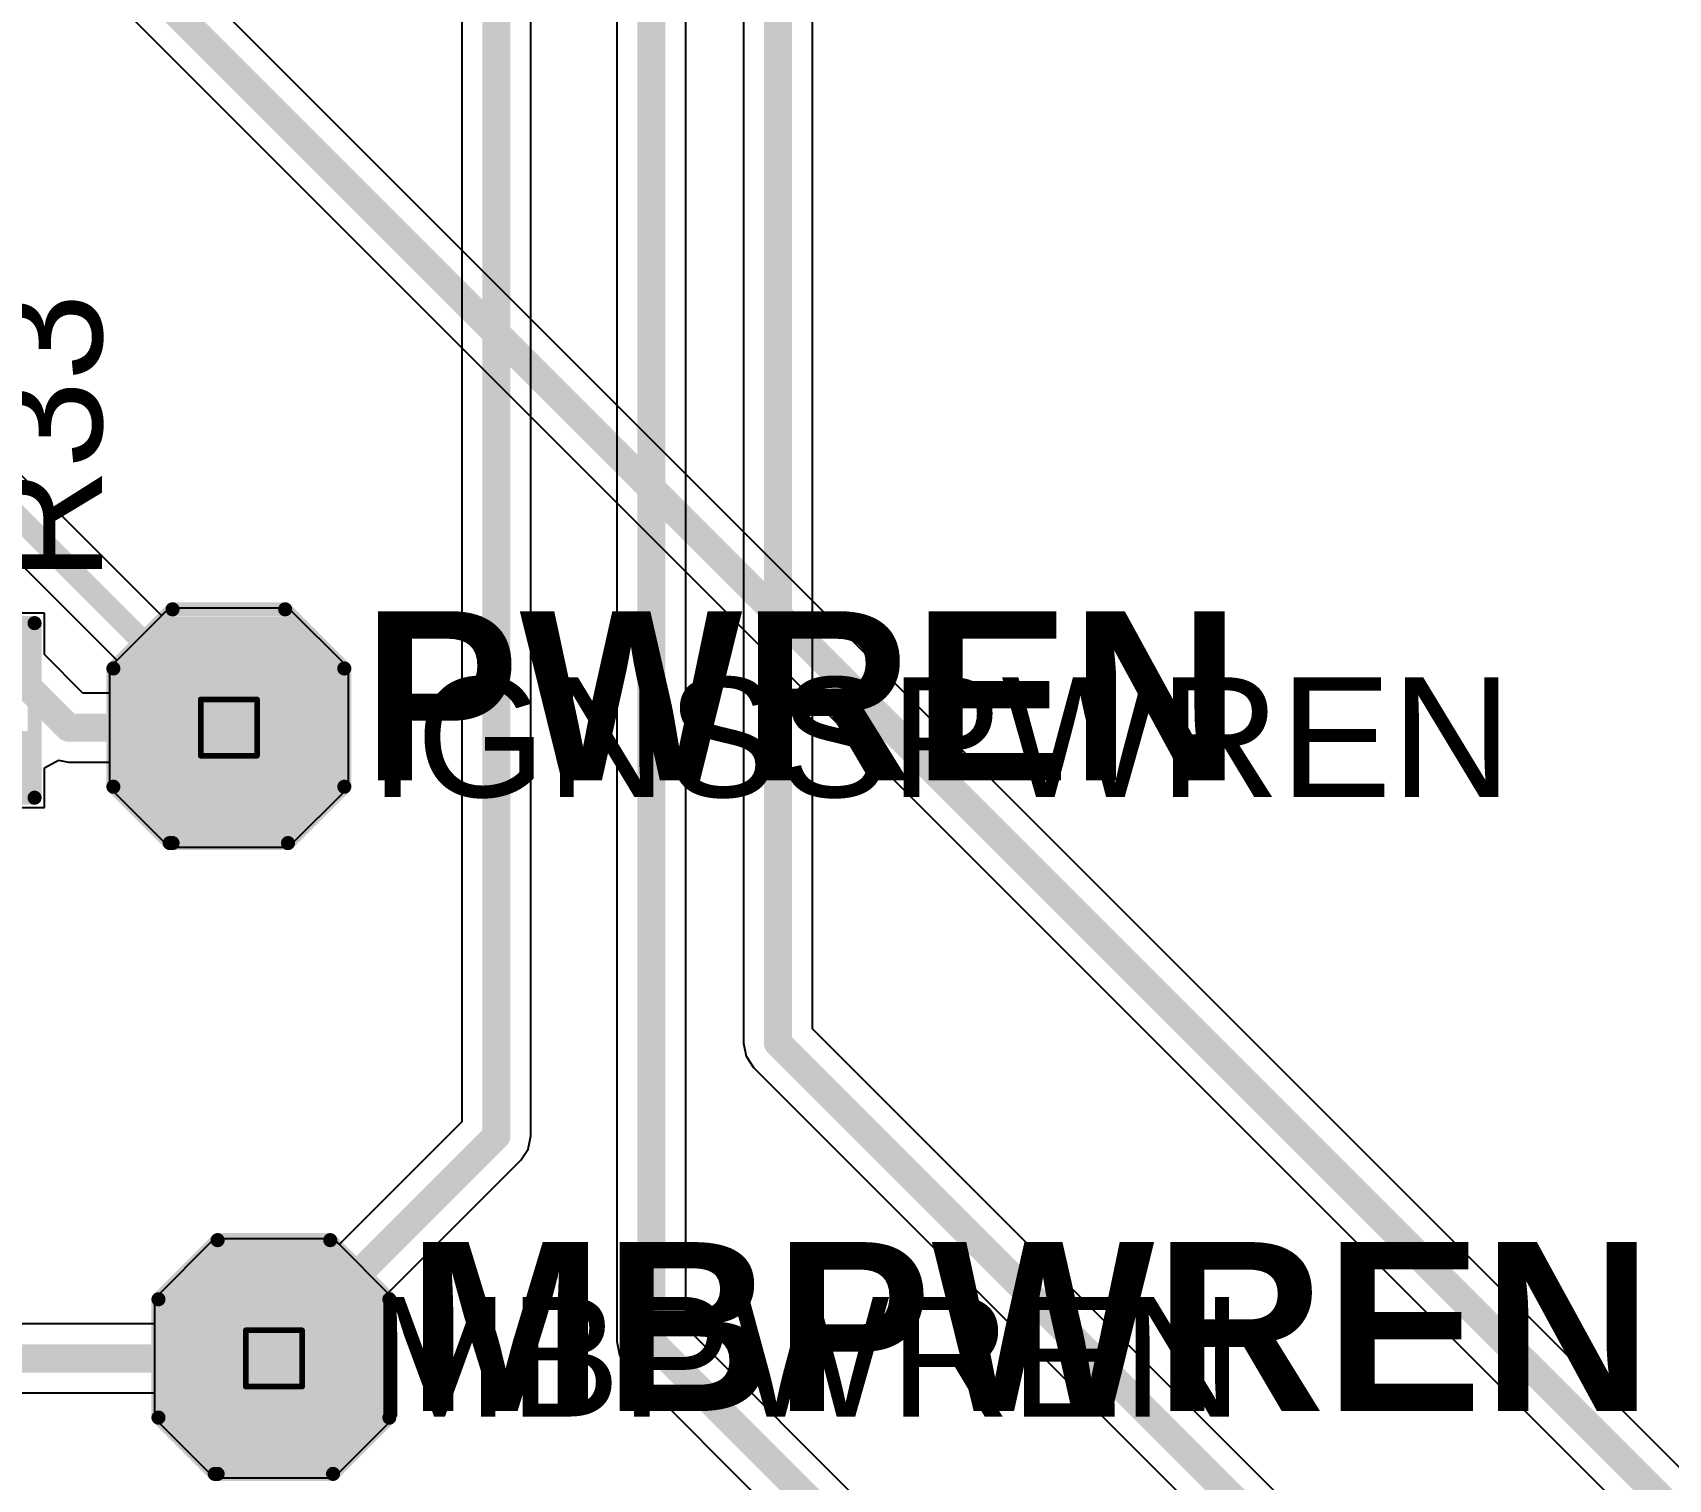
# Model space of a CAD drawing. Header units: inches. Extents: x -0.1 to 17.9, y -0.8 to 4.8.
# Drawn here: x 1.585 to 2.166, y 1.113 to 1.627 of the extents above; entities that cross this region are included whole.
import ezdxf

# ---------------------------------------------------------------- set-up
doc = ezdxf.new("R2010")
doc.units = ezdxf.units.IN
doc.header["$MEASUREMENT"] = 0
for name, color, linetype in [('Bottom Layer 1', 5, 'Continuous'), ('Bottom Solder', 6, 'Continuous'), ('Drill Drawing', 1, 'Continuous'), ('GND+Signal', 16, 'Continuous'), ('Multi-Layer', 9, 'Continuous'), ('Pad Holes', 156, 'Continuous'), ('PWR+Signal', 76, 'Continuous'), ('Top 3D Body', 56, 'Continuous'), ('Top Layer 1', 1, 'Continuous'), ('Top Overlay', 2, 'Continuous'), ('Top Paste', 8, 'Continuous'), ('Top Solder', 216, 'Continuous')]:
    doc.layers.add(name, color=color, linetype=linetype)
doc.styles.add('Arial', font='', dxfattribs={"height": 0.2})
doc.styles.add('Arial_Bold', font='', dxfattribs={"height": 0.2})
doc.styles.get('Arial').set_extended_font_data('Arial')
doc.styles.get('Arial_Bold').set_extended_font_data('Arial', bold=True)

# ---------------------------------------------------------------- blocks, each defined once
blk = doc.blocks.new('R___0402_131')
at = {"layer": 'Top Layer 1'}
for points in [[(-0.0275, -0.0125), (-0.0275, 0.0125), (-0.0095, 0.0125), (-0.0095, -0.0125)], [(0.0095, -0.0125), (0.0095, 0.0125), (0.0275, 0.0125), (0.0275, -0.0125)]]:
    blk.add_hatch(color=1, dxfattribs=at).paths.add_polyline_path(points)
at = {"layer": 'Top Paste'}
for points in [[(-0.0275, -0.0125), (-0.0275, 0.0125), (-0.0095, 0.0125), (-0.0095, -0.0125)], [(0.0095, -0.0125), (0.0095, 0.0125), (0.0275, 0.0125), (0.0275, -0.0125)]]:
    blk.add_hatch(color=8, dxfattribs=at).paths.add_polyline_path(points)
at = {"layer": 'Top Solder'}
for points in [[(-0.02967, -0.01466), (-0.02967, 0.01467), (-0.00734, 0.01467), (-0.00734, -0.01466)], [(0.00733, -0.01466), (0.00733, 0.01467), (0.02966, 0.01467), (0.02966, -0.01466)]]:
    blk.add_hatch(color=216, dxfattribs=at).paths.add_polyline_path(points)
at = {"layer": 'Top Overlay'}
for points in [[(-0.031, -0.016, 0.005, 0.005, 0), (-0.031, 0.016, 0.005, 0.005, 0)], [(0.031, 0.016, 0.005, 0.005, 0), (-0.031, 0.016, 0.005, 0.005, 0)], [(0.031, -0.016, 0.005, 0.005, 0), (0.031, 0.016, 0.005, 0.005, 0)], [(0.031, -0.016, 0.005, 0.005, 0), (-0.031, -0.016, 0.005, 0.005, 0)], [(0.032, -0.017, 0.000127, 0.000127, 0), (-0.032, -0.017, 0.000127, 0.000127, 0)]]:
    blk.add_lwpolyline(points, format="xyseb", dxfattribs=at)
for points in [[(-0.03225, 0.016, 0.0025, 0.0025, 1), (-0.02975, 0.016, 0.0025, 0.0025, 1)], [(-0.03225, 0.016, 0.0025, 0.0025, 1), (-0.02975, 0.016, 0.0025, 0.0025, 1)], [(0.02975, 0.016, 0.0025, 0.0025, 1), (0.03225, 0.016, 0.0025, 0.0025, 1)], [(0.02975, 0.016, 0.0025, 0.0025, 1), (0.03225, 0.016, 0.0025, 0.0025, 1)], [(-0.03225, -0.016, 0.0025, 0.0025, 1), (-0.02975, -0.016, 0.0025, 0.0025, 1)], [(-0.03225, -0.016, 0.0025, 0.0025, 1), (-0.02975, -0.016, 0.0025, 0.0025, 1)], [(-0.03203, -0.017, 0.0000635, 0.0000635, 1), (-0.03197, -0.017, 0.0000635, 0.0000635, 1)], [(0.02975, -0.016, 0.0025, 0.0025, 1), (0.03225, -0.016, 0.0025, 0.0025, 1)], [(0.02975, -0.016, 0.0025, 0.0025, 1), (0.03225, -0.016, 0.0025, 0.0025, 1)], [(0.03197, -0.017, 0.0000635, 0.0000635, 1), (0.03203, -0.017, 0.0000635, 0.0000635, 1)]]:
    blk.add_lwpolyline(points, format="xyseb", close=True, dxfattribs=at)
blk = doc.blocks.new('T____P______TH_1_8___H_________0_92___183')
at = {"layer": 'Bottom Layer 1'}
blk.add_hatch(color=5, dxfattribs=at).paths.add_polyline_path([(0.01772, 0.03543), (-0.01772, 0.03543), (-0.03543, 0.01772), (-0.03543, -0.01772), (-0.01772, -0.03543), (0.01772, -0.03543), (0.03543, -0.01772), (0.03543, 0.01772)])
at = {"layer": 'Bottom Solder'}
blk.add_hatch(color=6, dxfattribs=at).paths.add_polyline_path([(0.01972, 0.03943), (-0.01972, 0.03943), (-0.03943, 0.01972), (-0.03943, -0.01972), (-0.01972, -0.03943), (0.01972, -0.03943), (0.03943, -0.01972), (0.03943, 0.01972)])
at = {"layer": 'GND+Signal'}
blk.add_hatch(color=16, dxfattribs=at).paths.add_polyline_path([(0.01772, 0.03543), (-0.01772, 0.03543), (-0.03543, 0.01772), (-0.03543, -0.01772), (-0.01772, -0.03543), (0.01772, -0.03543), (0.03543, -0.01772), (0.03543, 0.01772)])
at = {"layer": 'Multi-Layer'}
blk.add_hatch(color=9, dxfattribs=at).paths.add_polyline_path([(0.01772, 0.03543), (-0.01772, 0.03543), (-0.03543, 0.01772), (-0.03543, -0.01772), (-0.01772, -0.03543), (0.01772, -0.03543), (0.03543, -0.01772), (0.03543, 0.01772)])
at = {"layer": 'Pad Holes'}
h = blk.add_hatch(color=7, dxfattribs=at)
edge = h.paths.add_edge_path()
edge.add_arc((0, 0), 0.01811, 0, 360)
at = {"layer": 'PWR+Signal'}
blk.add_hatch(color=76, dxfattribs=at).paths.add_polyline_path([(0.01772, 0.03543), (-0.01772, 0.03543), (-0.03543, 0.01772), (-0.03543, -0.01772), (-0.01772, -0.03543), (0.01772, -0.03543), (0.03543, -0.01772), (0.03543, 0.01772)])
at = {"layer": 'Top Layer 1'}
blk.add_hatch(color=1, dxfattribs=at).paths.add_polyline_path([(0.01772, 0.03543), (-0.01772, 0.03543), (-0.03543, 0.01772), (-0.03543, -0.01772), (-0.01772, -0.03543), (0.01772, -0.03543), (0.03543, -0.01772), (0.03543, 0.01772)])
at = {"layer": 'Top Solder'}
blk.add_hatch(color=216, dxfattribs=at).paths.add_polyline_path([(0.01972, 0.03943), (-0.01972, 0.03943), (-0.03943, 0.01972), (-0.03943, -0.01972), (-0.01972, -0.03943), (0.01972, -0.03943), (0.03943, -0.01972), (0.03943, 0.01972)])
at = {"layer": 'Top Overlay'}
for points in [[(-0.041, 0.021, 0.005, 0.005, 0), (-0.02, 0.042, 0.005, 0.005, 0)], [(-0.02, 0.042, 0.005, 0.005, 0), (0.02, 0.042, 0.005, 0.005, 0)], [(0.02, 0.042, 0.005, 0.005, 0), (0.041, 0.021, 0.005, 0.005, 0)], [(-0.041, -0.021, 0.005, 0.005, 0), (-0.041, 0.021, 0.005, 0.005, 0)], [(0.041, -0.021, 0.005, 0.005, 0), (0.041, 0.021, 0.005, 0.005, 0)], [(-0.041, -0.021, 0.005, 0.005, 0), (-0.021, -0.041, 0.005, 0.005, 0)], [(0.021, -0.041, 0.005, 0.005, 0), (0.041, -0.021, 0.005, 0.005, 0)], [(-0.02, -0.041, 0.005, 0.005, 0), (0.021, -0.041, 0.005, 0.005, 0)]]:
    blk.add_lwpolyline(points, format="xyseb", dxfattribs=at)
for points in [[(-0.02125, 0.042, 0.0025, 0.0025, 1), (-0.01875, 0.042, 0.0025, 0.0025, 1)], [(-0.02125, 0.042, 0.0025, 0.0025, 1), (-0.01875, 0.042, 0.0025, 0.0025, 1)], [(0.01875, 0.042, 0.0025, 0.0025, 1), (0.02125, 0.042, 0.0025, 0.0025, 1)], [(0.01875, 0.042, 0.0025, 0.0025, 1), (0.02125, 0.042, 0.0025, 0.0025, 1)], [(-0.04225, 0.021, 0.0025, 0.0025, 1), (-0.03975, 0.021, 0.0025, 0.0025, 1)], [(-0.04225, 0.021, 0.0025, 0.0025, 1), (-0.03975, 0.021, 0.0025, 0.0025, 1)], [(0.03975, 0.021, 0.0025, 0.0025, 1), (0.04225, 0.021, 0.0025, 0.0025, 1)], [(0.03975, 0.021, 0.0025, 0.0025, 1), (0.04225, 0.021, 0.0025, 0.0025, 1)], [(-0.04225, -0.021, 0.0025, 0.0025, 1), (-0.03975, -0.021, 0.0025, 0.0025, 1)], [(-0.04225, -0.021, 0.0025, 0.0025, 1), (-0.03975, -0.021, 0.0025, 0.0025, 1)], [(0.03975, -0.021, 0.0025, 0.0025, 1), (0.04225, -0.021, 0.0025, 0.0025, 1)], [(0.03975, -0.021, 0.0025, 0.0025, 1), (0.04225, -0.021, 0.0025, 0.0025, 1)], [(-0.02225, -0.041, 0.0025, 0.0025, 1), (-0.01975, -0.041, 0.0025, 0.0025, 1)], [(-0.02125, -0.041, 0.0025, 0.0025, 1), (-0.01875, -0.041, 0.0025, 0.0025, 1)], [(0.01975, -0.041, 0.0025, 0.0025, 1), (0.02225, -0.041, 0.0025, 0.0025, 1)], [(0.01975, -0.041, 0.0025, 0.0025, 1), (0.02225, -0.041, 0.0025, 0.0025, 1)]]:
    blk.add_lwpolyline(points, format="xyseb", close=True, dxfattribs=at)
blk = doc.blocks.new('T____P______TH_1_8___H_________0_92___202')
at = {"layer": 'Bottom Layer 1'}
blk.add_hatch(color=5, dxfattribs=at).paths.add_polyline_path([(0.01772, 0.03543), (-0.01772, 0.03543), (-0.03543, 0.01772), (-0.03543, -0.01772), (-0.01772, -0.03543), (0.01772, -0.03543), (0.03543, -0.01772), (0.03543, 0.01772)])
at = {"layer": 'Bottom Solder'}
blk.add_hatch(color=6, dxfattribs=at).paths.add_polyline_path([(0.01972, 0.03943), (-0.01972, 0.03943), (-0.03943, 0.01972), (-0.03943, -0.01972), (-0.01972, -0.03943), (0.01972, -0.03943), (0.03943, -0.01972), (0.03943, 0.01972)])
at = {"layer": 'GND+Signal'}
blk.add_hatch(color=16, dxfattribs=at).paths.add_polyline_path([(0.01772, 0.03543), (-0.01772, 0.03543), (-0.03543, 0.01772), (-0.03543, -0.01772), (-0.01772, -0.03543), (0.01772, -0.03543), (0.03543, -0.01772), (0.03543, 0.01772)])
at = {"layer": 'Multi-Layer'}
blk.add_hatch(color=9, dxfattribs=at).paths.add_polyline_path([(0.01772, 0.03543), (-0.01772, 0.03543), (-0.03543, 0.01772), (-0.03543, -0.01772), (-0.01772, -0.03543), (0.01772, -0.03543), (0.03543, -0.01772), (0.03543, 0.01772)])
at = {"layer": 'Pad Holes'}
h = blk.add_hatch(color=7, dxfattribs=at)
edge = h.paths.add_edge_path()
edge.add_arc((0, 0), 0.01811, 0, 360)
at = {"layer": 'PWR+Signal'}
blk.add_hatch(color=76, dxfattribs=at).paths.add_polyline_path([(0.01772, 0.03543), (-0.01772, 0.03543), (-0.03543, 0.01772), (-0.03543, -0.01772), (-0.01772, -0.03543), (0.01772, -0.03543), (0.03543, -0.01772), (0.03543, 0.01772)])
at = {"layer": 'Top Layer 1'}
blk.add_hatch(color=1, dxfattribs=at).paths.add_polyline_path([(0.01772, 0.03543), (-0.01772, 0.03543), (-0.03543, 0.01772), (-0.03543, -0.01772), (-0.01772, -0.03543), (0.01772, -0.03543), (0.03543, -0.01772), (0.03543, 0.01772)])
at = {"layer": 'Top Solder'}
blk.add_hatch(color=216, dxfattribs=at).paths.add_polyline_path([(0.01972, 0.03943), (-0.01972, 0.03943), (-0.03943, 0.01972), (-0.03943, -0.01972), (-0.01972, -0.03943), (0.01972, -0.03943), (0.03943, -0.01972), (0.03943, 0.01972)])
at = {"layer": 'Top Overlay'}
for points in [[(-0.041, 0.021, 0.005, 0.005, 0), (-0.02, 0.042, 0.005, 0.005, 0)], [(-0.02, 0.042, 0.005, 0.005, 0), (0.02, 0.042, 0.005, 0.005, 0)], [(0.02, 0.042, 0.005, 0.005, 0), (0.041, 0.021, 0.005, 0.005, 0)], [(-0.041, -0.021, 0.005, 0.005, 0), (-0.041, 0.021, 0.005, 0.005, 0)], [(0.041, -0.021, 0.005, 0.005, 0), (0.041, 0.021, 0.005, 0.005, 0)], [(-0.041, -0.021, 0.005, 0.005, 0), (-0.021, -0.041, 0.005, 0.005, 0)], [(0.021, -0.041, 0.005, 0.005, 0), (0.041, -0.021, 0.005, 0.005, 0)], [(-0.02, -0.041, 0.005, 0.005, 0), (0.021, -0.041, 0.005, 0.005, 0)]]:
    blk.add_lwpolyline(points, format="xyseb", dxfattribs=at)
for points in [[(-0.02125, 0.042, 0.0025, 0.0025, 1), (-0.01875, 0.042, 0.0025, 0.0025, 1)], [(-0.02125, 0.042, 0.0025, 0.0025, 1), (-0.01875, 0.042, 0.0025, 0.0025, 1)], [(0.01875, 0.042, 0.0025, 0.0025, 1), (0.02125, 0.042, 0.0025, 0.0025, 1)], [(0.01875, 0.042, 0.0025, 0.0025, 1), (0.02125, 0.042, 0.0025, 0.0025, 1)], [(-0.04225, 0.021, 0.0025, 0.0025, 1), (-0.03975, 0.021, 0.0025, 0.0025, 1)], [(-0.04225, 0.021, 0.0025, 0.0025, 1), (-0.03975, 0.021, 0.0025, 0.0025, 1)], [(0.03975, 0.021, 0.0025, 0.0025, 1), (0.04225, 0.021, 0.0025, 0.0025, 1)], [(0.03975, 0.021, 0.0025, 0.0025, 1), (0.04225, 0.021, 0.0025, 0.0025, 1)], [(-0.04225, -0.021, 0.0025, 0.0025, 1), (-0.03975, -0.021, 0.0025, 0.0025, 1)], [(-0.04225, -0.021, 0.0025, 0.0025, 1), (-0.03975, -0.021, 0.0025, 0.0025, 1)], [(0.03975, -0.021, 0.0025, 0.0025, 1), (0.04225, -0.021, 0.0025, 0.0025, 1)], [(0.03975, -0.021, 0.0025, 0.0025, 1), (0.04225, -0.021, 0.0025, 0.0025, 1)], [(-0.02225, -0.041, 0.0025, 0.0025, 1), (-0.01975, -0.041, 0.0025, 0.0025, 1)], [(-0.02125, -0.041, 0.0025, 0.0025, 1), (-0.01875, -0.041, 0.0025, 0.0025, 1)], [(0.01975, -0.041, 0.0025, 0.0025, 1), (0.02225, -0.041, 0.0025, 0.0025, 1)], [(0.01975, -0.041, 0.0025, 0.0025, 1), (0.02225, -0.041, 0.0025, 0.0025, 1)]]:
    blk.add_lwpolyline(points, format="xyseb", close=True, dxfattribs=at)

msp = doc.modelspace()

# ---------------------------------------------------------------- linework, layer by layer
at = {"layer": 'Bottom Layer 1'}
for p, q in [((1.73776, 1.98063), (1.73776, 1.24007)), ((1.76224, 1.235), (1.76224, 1.98063)), ((1.79276, 1.98063), (1.79276, 1.162)), ((1.81724, 1.16707), (1.81724, 1.98063)), ((1.83776, 1.98063), (1.83776, 1.268)), ((1.86224, 1.27307), (1.86224, 1.98063)), ((1.63378, 1.42243), (1.61257, 1.40122)), ((1.67622, 1.42243), (1.63378, 1.42243)), ((1.69743, 1.40122), (1.67622, 1.42243)), ((1.61257, 1.40122), (1.61257, 1.35878)), ((1.69743, 1.35878), (1.69743, 1.40122)), ((1.61257, 1.35878), (1.63378, 1.33757)), ((1.67622, 1.33757), (1.69743, 1.35878)), ((1.63378, 1.33757), (1.67622, 1.33757)), ((2.1216, 1.0137), (1.86224, 1.27307)), ((1.83776, 1.268), (1.8387, 1.26332)), ((1.8387, 1.26332), (1.84135, 1.25935)), ((1.84135, 1.25935), (2.1043, 0.9964)), ((1.73776, 1.24007), (1.69417, 1.19648)), ((1.7613, 1.23032), (1.76224, 1.235)), ((1.71148, 1.17917), (1.75865, 1.22635)), ((1.75865, 1.22635), (1.7613, 1.23032)), ((1.64978, 1.19843), (1.62857, 1.17722)), ((1.69222, 1.19843), (1.64978, 1.19843)), ((1.69417, 1.19648), (1.69222, 1.19843)), ((1.71343, 1.17722), (1.71148, 1.17917)), ((1.62857, 1.17722), (1.62857, 1.13478)), ((1.71343, 1.13478), (1.71343, 1.17722)), ((1.79276, 1.162), (1.7937, 1.15732)), ((1.9706, 1.0137), (1.81724, 1.16707)), ((1.7937, 1.15732), (1.79635, 1.15335)), ((1.79635, 1.15335), (1.9533, 0.9964)), ((1.62857, 1.13478), (1.64978, 1.11357)), ((1.69222, 1.11357), (1.71343, 1.13478)), ((1.64978, 1.11357), (1.69222, 1.11357))]:
    msp.add_line(p, q, dxfattribs=at)
for points in [[(1.75, 1.235, 0.01, 0.01, 0), (1.75, 1.995, 0.01, 0.01, 0)], [(1.805, 1.162, 0.01, 0.01, 0), (1.805, 1.995, 0.01, 0.01, 0)], [(1.85, 1.268, 0.01, 0.01, 0), (1.85, 1.99, 0.01, 0.01, 0)], [(1.85, 1.268, 0.01, 0.01, 0), (2.13, 0.988, 0.01, 0.01, 0)], [(1.671, 1.156, 0.01, 0.01, 0), (1.75, 1.235, 0.01, 0.01, 0)], [(1.805, 1.162, 0.01, 0.01, 0), (1.979, 0.988, 0.01, 0.01, 0)]]:
    msp.add_lwpolyline(points, format="xyseb", dxfattribs=at)
for points in [[(1.8475, 1.268, 0.005, 0.005, 1), (1.8525, 1.268, 0.005, 0.005, 1)], [(1.8475, 1.268, 0.005, 0.005, 1), (1.8525, 1.268, 0.005, 0.005, 1)], [(1.7475, 1.235, 0.005, 0.005, 1), (1.7525, 1.235, 0.005, 0.005, 1)], [(1.7475, 1.235, 0.005, 0.005, 1), (1.7525, 1.235, 0.005, 0.005, 1)], [(1.8025, 1.162, 0.005, 0.005, 1), (1.8075, 1.162, 0.005, 0.005, 1)], [(1.8025, 1.162, 0.005, 0.005, 1), (1.8075, 1.162, 0.005, 0.005, 1)], [(1.6685, 1.156, 0.005, 0.005, 1), (1.6735, 1.156, 0.005, 0.005, 1)]]:
    msp.add_lwpolyline(points, format="xyseb", close=True, dxfattribs=at)
at = {"layer": 'Drill Drawing'}
for points in [[(1.645, 1.39, 0.002, 0.002, 0), (1.665, 1.39, 0.002, 0.002, 0)], [(1.645, 1.37, 0.002, 0.002, 0), (1.645, 1.39, 0.002, 0.002, 0)], [(1.665, 1.37, 0.002, 0.002, 0), (1.665, 1.39, 0.002, 0.002, 0)], [(1.645, 1.37, 0.002, 0.002, 0), (1.665, 1.37, 0.002, 0.002, 0)], [(1.661, 1.166, 0.002, 0.002, 0), (1.681, 1.166, 0.002, 0.002, 0)], [(1.661, 1.146, 0.002, 0.002, 0), (1.661, 1.166, 0.002, 0.002, 0)], [(1.681, 1.146, 0.002, 0.002, 0), (1.681, 1.166, 0.002, 0.002, 0)], [(1.661, 1.146, 0.002, 0.002, 0), (1.681, 1.146, 0.002, 0.002, 0)]]:
    msp.add_lwpolyline(points, format="xyseb", dxfattribs=at)
for points in [[(1.6445, 1.39, 0.001, 0.001, 1), (1.6455, 1.39, 0.001, 0.001, 1)], [(1.6445, 1.39, 0.001, 0.001, 1), (1.6455, 1.39, 0.001, 0.001, 1)], [(1.6645, 1.39, 0.001, 0.001, 1), (1.6655, 1.39, 0.001, 0.001, 1)], [(1.6645, 1.39, 0.001, 0.001, 1), (1.6655, 1.39, 0.001, 0.001, 1)], [(1.6445, 1.37, 0.001, 0.001, 1), (1.6455, 1.37, 0.001, 0.001, 1)], [(1.6445, 1.37, 0.001, 0.001, 1), (1.6455, 1.37, 0.001, 0.001, 1)], [(1.6645, 1.37, 0.001, 0.001, 1), (1.6655, 1.37, 0.001, 0.001, 1)], [(1.6645, 1.37, 0.001, 0.001, 1), (1.6655, 1.37, 0.001, 0.001, 1)], [(1.6605, 1.166, 0.001, 0.001, 1), (1.6615, 1.166, 0.001, 0.001, 1)], [(1.6605, 1.166, 0.001, 0.001, 1), (1.6615, 1.166, 0.001, 0.001, 1)], [(1.6805, 1.166, 0.001, 0.001, 1), (1.6815, 1.166, 0.001, 0.001, 1)], [(1.6805, 1.166, 0.001, 0.001, 1), (1.6815, 1.166, 0.001, 0.001, 1)], [(1.6605, 1.146, 0.001, 0.001, 1), (1.6615, 1.146, 0.001, 0.001, 1)], [(1.6605, 1.146, 0.001, 0.001, 1), (1.6615, 1.146, 0.001, 0.001, 1)], [(1.6805, 1.146, 0.001, 0.001, 1), (1.6815, 1.146, 0.001, 0.001, 1)], [(1.6805, 1.146, 0.001, 0.001, 1), (1.6815, 1.146, 0.001, 0.001, 1)]]:
    msp.add_lwpolyline(points, format="xyseb", close=True, dxfattribs=at)
at = {"layer": 'GND+Signal'}
for p, q in [((1.63111, 1.41976), (1.56222, 1.48865)), ((1.54307, 1.47607), (1.61525, 1.40389)), ((1.63378, 1.42243), (1.63111, 1.41976)), ((1.67622, 1.42243), (1.63378, 1.42243)), ((1.69743, 1.40122), (1.67622, 1.42243)), ((1.61525, 1.40389), (1.61257, 1.40122)), ((1.61257, 1.40122), (1.61257, 1.35878)), ((1.69743, 1.35878), (1.69743, 1.40122)), ((1.61257, 1.35878), (1.63378, 1.33757)), ((1.67622, 1.33757), (1.69743, 1.35878)), ((1.63378, 1.33757), (1.67622, 1.33757)), ((1.64978, 1.19843), (1.62857, 1.17722)), ((1.69222, 1.19843), (1.64978, 1.19843)), ((1.71343, 1.17722), (1.69222, 1.19843)), ((1.62857, 1.17722), (1.62857, 1.13478)), ((1.71343, 1.13478), (1.71343, 1.17722)), ((1.62857, 1.13478), (1.64978, 1.11357)), ((1.69222, 1.11357), (1.71343, 1.13478)), ((1.64978, 1.11357), (1.69222, 1.11357))]:
    msp.add_line(p, q, dxfattribs=at)
msp.add_lwpolyline([(1.551, 1.484, 0.008, 0.008, 0), (1.655, 1.38, 0.008, 0.008, 0)], format="xyseb", dxfattribs=at)
msp.add_lwpolyline([(1.653, 1.38, 0.004, 0.004, 1), (1.657, 1.38, 0.004, 0.004, 1)], format="xyseb", close=True, dxfattribs=at)
at = {"layer": 'PWR+Signal'}
for p, q in [((1.63378, 1.42243), (1.61257, 1.40122)), ((1.67622, 1.42243), (1.63378, 1.42243)), ((1.69743, 1.40122), (1.67622, 1.42243)), ((1.61257, 1.40122), (1.61257, 1.35878)), ((1.69743, 1.35878), (1.69743, 1.40122)), ((1.61257, 1.35878), (1.63378, 1.33757)), ((1.67622, 1.33757), (1.69743, 1.35878)), ((1.63378, 1.33757), (1.67622, 1.33757)), ((1.64978, 1.19843), (1.62857, 1.17722)), ((1.69222, 1.19843), (1.64978, 1.19843)), ((1.71343, 1.17722), (1.69222, 1.19843)), ((1.62857, 1.17722), (1.62857, 1.13478)), ((1.71343, 1.13478), (1.71343, 1.17722)), ((1.62857, 1.13478), (1.64978, 1.11357)), ((1.69222, 1.11357), (1.71343, 1.13478)), ((1.64978, 1.11357), (1.69222, 1.11357))]:
    msp.add_line(p, q, dxfattribs=at)
at = {"layer": 'Top Layer 1'}
for p, q in [((1.36193, 1.89076), (2.29876, 0.95393)), ((2.31767, 0.96964), (1.54573, 1.74157)), ((1.5895, 1.42061), (1.5505, 1.42061)), ((1.5895, 1.40591), (1.5895, 1.42061)), ((1.63378, 1.42243), (1.61257, 1.40122)), ((1.67622, 1.42243), (1.63378, 1.42243)), ((1.69743, 1.40122), (1.67622, 1.42243)), ((1.60317, 1.39224), (1.5895, 1.40591)), ((1.61257, 1.40122), (1.61257, 1.39224)), ((1.69743, 1.35878), (1.69743, 1.40122)), ((1.61257, 1.39224), (1.60317, 1.39224)), ((1.5895, 1.36576), (1.5945, 1.36848)), ((1.5895, 1.35161), (1.5895, 1.36576)), ((1.5945, 1.36848), (1.59811, 1.36776)), ((1.59811, 1.36776), (1.61257, 1.36776)), ((1.61257, 1.36776), (1.61257, 1.35878)), ((1.61257, 1.35878), (1.63378, 1.33757)), ((1.67622, 1.33757), (1.69743, 1.35878)), ((1.51231, 1.35161), (1.5895, 1.35161)), ((1.63378, 1.33757), (1.67622, 1.33757)), ((1.64978, 1.19843), (1.62857, 1.17722)), ((1.69222, 1.19843), (1.64978, 1.19843)), ((1.71343, 1.17722), (1.69222, 1.19843)), ((1.62857, 1.17722), (1.62857, 1.16824)), ((1.71343, 1.13478), (1.71343, 1.17722)), ((1.62857, 1.16824), (1.344, 1.16824)), ((1.34907, 1.14376), (1.62857, 1.14376)), ((1.62857, 1.14376), (1.62857, 1.13478)), ((1.62857, 1.13478), (1.64978, 1.11357)), ((1.69222, 1.11357), (1.71343, 1.13478)), ((1.64978, 1.11357), (1.69222, 1.11357))]:
    msp.add_line(p, q, dxfattribs=at)
for points in [[(1.367, 1.903, 0.01, 0.01, 0), (2.311, 0.959, 0.01, 0.01, 0)], [(1.5735, 1.40461, 0.01, 0.01, 0), (1.59811, 1.38, 0.01, 0.01, 0)], [(1.59811, 1.38, 0.01, 0.01, 0), (1.655, 1.38, 0.01, 0.01, 0)], [(1.344, 1.156, 0.01, 0.01, 0), (1.671, 1.156, 0.01, 0.01, 0)]]:
    msp.add_lwpolyline(points, format="xyseb", dxfattribs=at)
for points in [[(1.59561, 1.38, 0.005, 0.005, 1), (1.60061, 1.38, 0.005, 0.005, 1)], [(1.59561, 1.38, 0.005, 0.005, 1), (1.60061, 1.38, 0.005, 0.005, 1)], [(1.6525, 1.38, 0.005, 0.005, 1), (1.6575, 1.38, 0.005, 0.005, 1)], [(1.6685, 1.156, 0.005, 0.005, 1), (1.6735, 1.156, 0.005, 0.005, 1)]]:
    msp.add_lwpolyline(points, format="xyseb", close=True, dxfattribs=at)

# ---------------------------------------------------------------- block references
for name, p in [('T____P______TH_1_8___H_________0_92___183', (1.655, 1.38)), ('T____P______TH_1_8___H_________0_92___202', (1.671, 1.156))]:
    msp.add_blockref(name, p)
at = {"rotation": 270}
msp.add_blockref('R___0402_131', (1.57, 1.3861), dxfattribs=at)

# ---------------------------------------------------------------- texts
at = {"layer": 'Top 3D Body', "style": 'Arial'}
for s, p in [('!GNSSPWREN', (1.705, 1.35536)), ('MBPWREN', (1.705, 1.13536))]:
    msp.add_text(s, height=0.0425, dxfattribs=at).set_placement(p)
at = {"layer": 'Top Overlay', "style": 'Arial'}
msp.add_text('R33', height=0.04, rotation=90, dxfattribs=at).set_placement((1.60999, 1.43168))
at = {"layer": 'Top Overlay', "style": 'Arial_Bold'}
for s, p in [('PWREN', (1.70233, 1.36132)), ('MBPWREN', (1.71833, 1.13732))]:
    msp.add_text(s, height=0.06, dxfattribs=at).set_placement(p)

doc.saveas('drawing.dxf')
